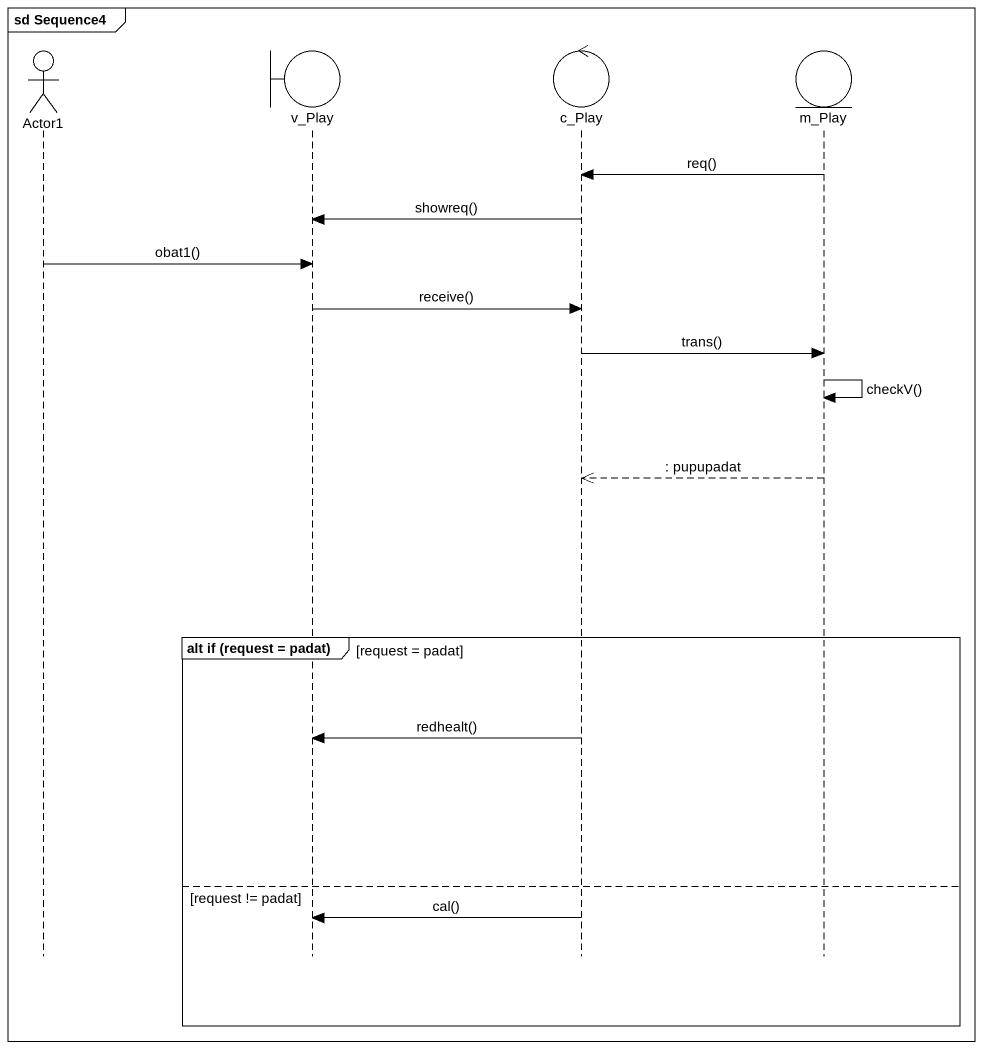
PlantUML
@startuml
mainframe sd Sequence4
hide footbox
actor Actor1
boundary v_Play
control c_Play
entity m_Play

m_Play -> c_Play : req()
c_Play -> v_Play : showreq()
Actor1 -> v_Play : obat1()
v_Play -> c_Play : receive()
c_Play -> m_Play : trans()
m_Play -> m_Play : checkV()
m_Play -->> c_Play : : pupupadat
group alt if (request = padat) [request = padat]
  c_Play -> v_Play : redhealt()
else request != padat
  c_Play -> v_Play : cal()
end
@enduml
